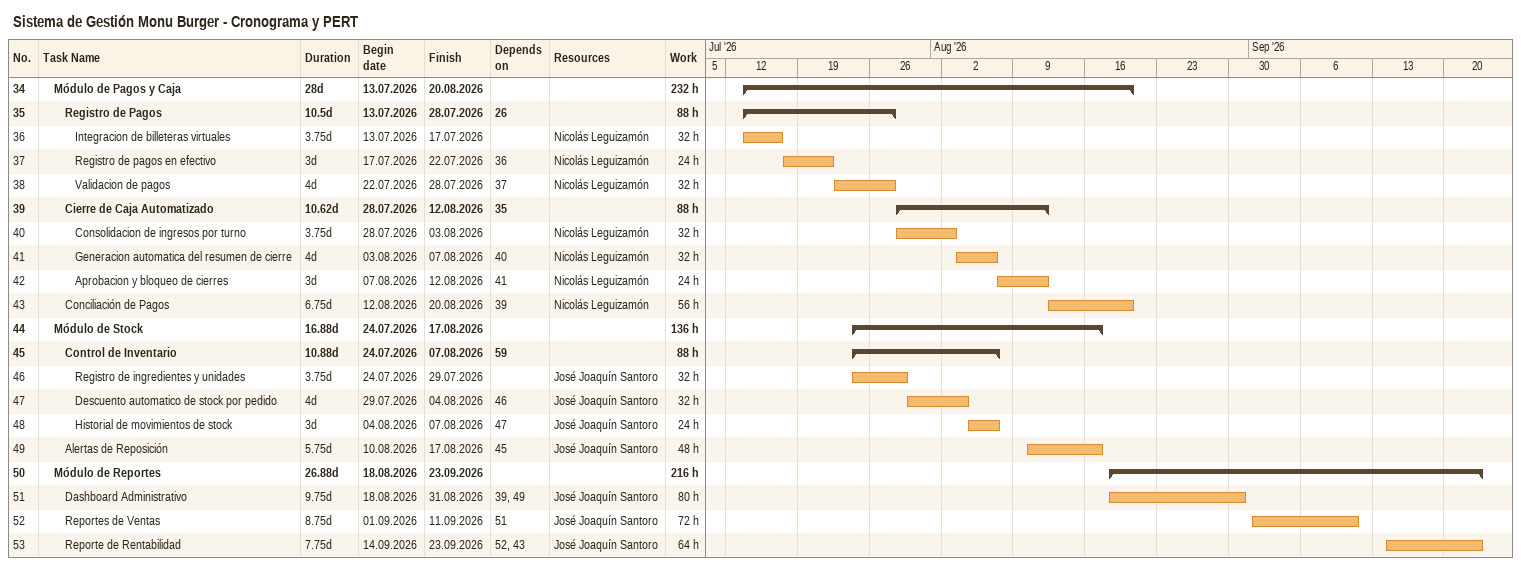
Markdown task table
Sistema de Gestión Monu Burger - Cronograma y PERT

| ID | Level | Task | Duration | Start | Finish | Predecessors | Resources | Work (h) |
|---|---|---|---|---|---|---|---|---|
| 34 | 2 | **Módulo de Pagos y Caja** | 28d | 2026-07-13 | 2026-08-20 |  |  | 232 |
| 35 | 3 | **Registro de Pagos** | 10.5d | 2026-07-13 | 2026-07-28 | 26 |  | 88 |
| 36 | 4 | Integracion de billeteras virtuales | 3.75d | 2026-07-13 | 2026-07-17 |  | Nicolás Leguizamón | 32 |
| 37 | 4 | Registro de pagos en efectivo | 3d | 2026-07-17 | 2026-07-22 | 36 | Nicolás Leguizamón | 24 |
| 38 | 4 | Validacion de pagos | 4d | 2026-07-22 | 2026-07-28 | 37 | Nicolás Leguizamón | 32 |
| 39 | 3 | **Cierre de Caja Automatizado** | 10.62d | 2026-07-28 | 2026-08-12 | 35 |  | 88 |
| 40 | 4 | Consolidacion de ingresos por turno | 3.75d | 2026-07-28 | 2026-08-03 |  | Nicolás Leguizamón | 32 |
| 41 | 4 | Generacion automatica del resumen de cierre | 4d | 2026-08-03 | 2026-08-07 | 40 | Nicolás Leguizamón | 32 |
| 42 | 4 | Aprobacion y bloqueo de cierres | 3d | 2026-08-07 | 2026-08-12 | 41 | Nicolás Leguizamón | 24 |
| 43 | 3 | Conciliación de Pagos | 6.75d | 2026-08-12 | 2026-08-20 | 39 | Nicolás Leguizamón | 56 |
| 44 | 2 | **Módulo de Stock** | 16.88d | 2026-07-24 | 2026-08-17 |  |  | 136 |
| 45 | 3 | **Control de Inventario** | 10.88d | 2026-07-24 | 2026-08-07 | 59 |  | 88 |
| 46 | 4 | Registro de ingredientes y unidades | 3.75d | 2026-07-24 | 2026-07-29 |  | José Joaquín Santoro | 32 |
| 47 | 4 | Descuento automatico de stock por pedido | 4d | 2026-07-29 | 2026-08-04 | 46 | José Joaquín Santoro | 32 |
| 48 | 4 | Historial de movimientos de stock | 3d | 2026-08-04 | 2026-08-07 | 47 | José Joaquín Santoro | 24 |
| 49 | 3 | Alertas de Reposición | 5.75d | 2026-08-10 | 2026-08-17 | 45 | José Joaquín Santoro | 48 |
| 50 | 2 | **Módulo de Reportes** | 26.88d | 2026-08-18 | 2026-09-23 |  |  | 216 |
| 51 | 3 | Dashboard Administrativo | 9.75d | 2026-08-18 | 2026-08-31 | 39, 49 | José Joaquín Santoro | 80 |
| 52 | 3 | Reportes de Ventas | 8.75d | 2026-09-01 | 2026-09-11 | 51 | José Joaquín Santoro | 72 |
| 53 | 3 | Reporte de Rentabilidad | 7.75d | 2026-09-14 | 2026-09-23 | 52, 43 | José Joaquín Santoro | 64 |
